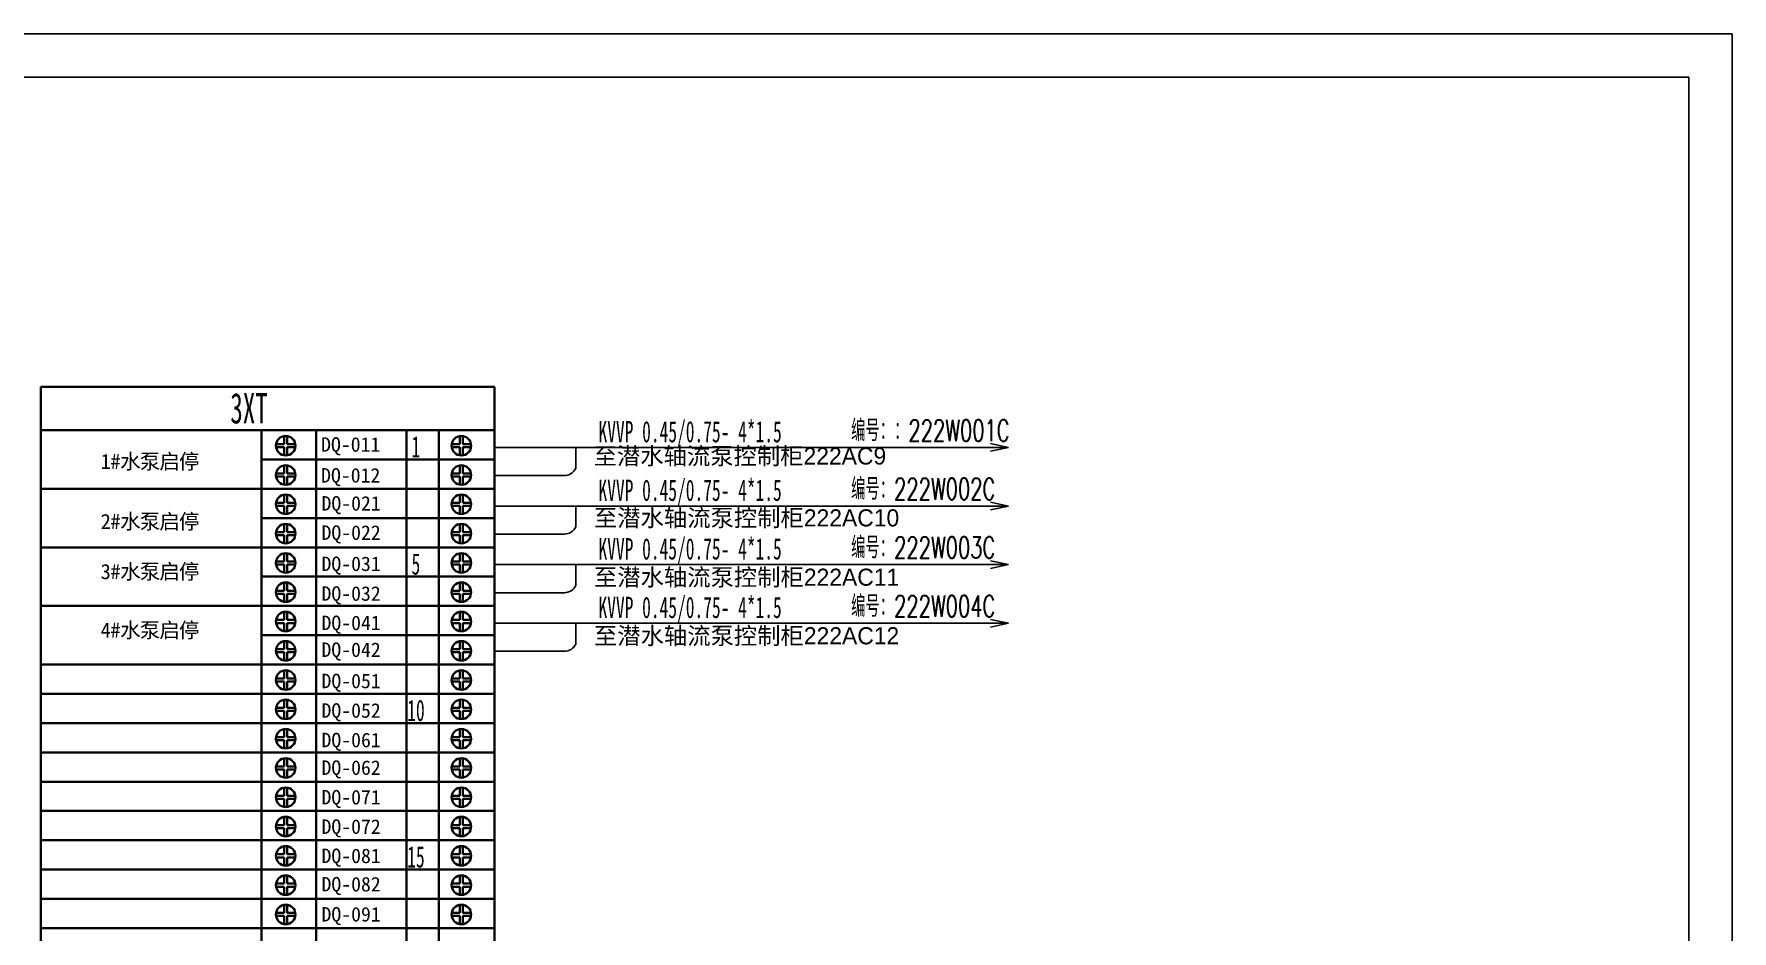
# Model space of a CAD drawing. Header units: millimetres. Extents: x 201 to 11482, y -7821 to 251.
# Drawn here: x 8351.4 to 8744.6, y -6784.1 to -6576.3 of the extents above; entities that cross this region are included whole.
import ezdxf

# ---------------------------------------------------------------- set-up
doc = ezdxf.new("R2010")
doc.units = ezdxf.units.MM
doc.layers.add('01', color=3, linetype='Continuous', lineweight=40)
doc.layers.add('02', color=7, linetype='Continuous')
doc.layers.add('11', color=7, linetype='Continuous')
doc.styles.add('HZ', font='txt', dxfattribs={"width": 0.67, "bigfont": 'hztxt'})

msp = doc.modelspace()

# ---------------------------------------------------------------- linework, layer by layer
for p, q in [((8150.598, -6576.252), (8744.607, -6576.252)), ((8744.607, -6576.252), (8744.607, -6996.258)), ((8744.607, -6576.252), (8744.607, -6996.258)), ((8476.899, -6676.902), (8476.899, -6672.072)), ((8476.899, -6690.478), (8476.899, -6685.647)), ((8476.899, -6704.054), (8476.899, -6699.223)), ((8476.899, -6717.629), (8476.899, -6712.799))]:
    msp.add_line(p, q)
at = {"color": 1}
for q in [(8175.599, -6586.252), (8734.606, -6986.258), (8734.606, -6986.258)]:
    msp.add_line((8734.606, -6586.252), q, dxfattribs=at)
at = {"layer": '01', "linetype": 'Continuous'}
for p, q in [((8458.071, -6658.004), (8353.037, -6658.004)), ((8458.071, -6668.069), (8353.037, -6668.069)), ((8416.78, -6668.069), (8416.736, -6905.321)), ((8409.382, -6671.323), (8407.501, -6671.323)), ((8409.382, -6672.03), (8407.501, -6672.03)), ((8409.382, -6669.441), (8409.382, -6671.323)), ((8409.382, -6672.03), (8409.382, -6673.911)), ((8410.089, -6669.441), (8410.089, -6671.323)), ((8411.97, -6671.323), (8410.089, -6671.323)), ((8410.089, -6672.03), (8410.089, -6673.911)), ((8411.97, -6672.03), (8410.089, -6672.03)), ((8450.047, -6671.323), (8448.166, -6671.323)), ((8450.047, -6672.03), (8448.166, -6672.03)), ((8450.047, -6669.441), (8450.047, -6671.323)), ((8450.047, -6672.03), (8450.047, -6673.911)), ((8450.754, -6669.441), (8450.754, -6671.323)), ((8452.635, -6671.323), (8450.754, -6671.323)), ((8450.754, -6672.03), (8450.754, -6673.911)), ((8452.635, -6672.03), (8450.754, -6672.03)), ((8458.071, -6674.857), (8404.094, -6674.857)), ((8409.382, -6678.11), (8407.501, -6678.11)), ((8409.382, -6678.818), (8407.501, -6678.818)), ((8409.382, -6676.229), (8409.382, -6678.11)), ((8409.382, -6678.818), (8409.382, -6680.699)), ((8410.089, -6676.229), (8410.089, -6678.11)), ((8411.97, -6678.11), (8410.089, -6678.11)), ((8411.97, -6678.818), (8410.089, -6678.818)), ((8410.089, -6678.818), (8410.089, -6680.699)), ((8450.047, -6678.11), (8448.166, -6678.11)), ((8450.047, -6678.818), (8448.166, -6678.818)), ((8450.047, -6676.229), (8450.047, -6678.11)), ((8450.047, -6678.818), (8450.047, -6680.699)), ((8450.754, -6676.229), (8450.754, -6678.11)), ((8452.635, -6678.11), (8450.754, -6678.11)), ((8452.635, -6678.818), (8450.754, -6678.818)), ((8450.754, -6678.818), (8450.754, -6680.699)), ((8458.071, -6681.645), (8353.037, -6681.645)), ((8409.382, -6683.017), (8409.382, -6684.898)), ((8410.089, -6683.017), (8410.089, -6684.898)), ((8450.047, -6683.017), (8450.047, -6684.898)), ((8450.754, -6683.017), (8450.754, -6684.898)), ((8409.382, -6684.898), (8407.501, -6684.898)), ((8409.382, -6685.605), (8407.501, -6685.605)), ((8409.382, -6685.605), (8409.382, -6687.487)), ((8411.97, -6684.898), (8410.089, -6684.898)), ((8411.97, -6685.605), (8410.089, -6685.605)), ((8410.089, -6685.605), (8410.089, -6687.487)), ((8450.047, -6684.898), (8448.166, -6684.898)), ((8450.047, -6685.605), (8448.166, -6685.605)), ((8450.047, -6685.605), (8450.047, -6687.487)), ((8452.635, -6684.898), (8450.754, -6684.898)), ((8452.635, -6685.605), (8450.754, -6685.605)), ((8450.754, -6685.605), (8450.754, -6687.487)), ((8458.071, -6688.433), (8404.094, -6688.433)), ((8409.382, -6691.686), (8407.501, -6691.686)), ((8409.382, -6689.805), (8409.382, -6691.686)), ((8410.089, -6689.805), (8410.089, -6691.686)), ((8411.97, -6691.686), (8410.089, -6691.686)), ((8450.047, -6691.686), (8448.166, -6691.686)), ((8450.047, -6689.805), (8450.047, -6691.686)), ((8450.754, -6689.805), (8450.754, -6691.686)), ((8452.635, -6691.686), (8450.754, -6691.686)), ((8458.071, -6695.22), (8353.037, -6695.22)), ((8409.382, -6692.393), (8407.501, -6692.393)), ((8409.382, -6692.393), (8409.382, -6694.275)), ((8411.97, -6692.393), (8410.089, -6692.393)), ((8410.089, -6692.393), (8410.089, -6694.275)), ((8450.047, -6692.393), (8448.166, -6692.393)), ((8450.047, -6692.393), (8450.047, -6694.275)), ((8452.635, -6692.393), (8450.754, -6692.393)), ((8450.754, -6692.393), (8450.754, -6694.275)), ((8409.382, -6698.474), (8407.501, -6698.474)), ((8409.382, -6699.181), (8407.501, -6699.181)), ((8409.382, -6696.593), (8409.382, -6698.474)), ((8409.382, -6699.181), (8409.382, -6701.062)), ((8410.089, -6696.593), (8410.089, -6698.474)), ((8411.97, -6698.474), (8410.089, -6698.474)), ((8411.97, -6699.181), (8410.089, -6699.181)), ((8410.089, -6699.181), (8410.089, -6701.062)), ((8450.047, -6698.474), (8448.166, -6698.474)), ((8450.047, -6699.181), (8448.166, -6699.181)), ((8450.047, -6696.593), (8450.047, -6698.474)), ((8450.047, -6699.181), (8450.047, -6701.062)), ((8450.754, -6696.593), (8450.754, -6698.474)), ((8452.635, -6698.474), (8450.754, -6698.474)), ((8452.635, -6699.181), (8450.754, -6699.181)), ((8450.754, -6699.181), (8450.754, -6701.062)), ((8458.071, -6702.008), (8404.094, -6702.008)), ((8409.382, -6703.381), (8409.382, -6705.262)), ((8410.089, -6703.381), (8410.089, -6705.262)), ((8450.047, -6703.381), (8450.047, -6705.262)), ((8450.754, -6703.381), (8450.754, -6705.262)), ((8409.382, -6705.262), (8407.501, -6705.262)), ((8409.382, -6705.969), (8407.501, -6705.969)), ((8409.382, -6705.969), (8409.382, -6707.85)), ((8411.97, -6705.262), (8410.089, -6705.262)), ((8411.97, -6705.969), (8410.089, -6705.969)), ((8410.089, -6705.969), (8410.089, -6707.85)), ((8450.047, -6705.262), (8448.166, -6705.262)), ((8450.047, -6705.969), (8448.166, -6705.969)), ((8450.047, -6705.969), (8450.047, -6707.85)), ((8452.635, -6705.262), (8450.754, -6705.262)), ((8452.635, -6705.969), (8450.754, -6705.969)), ((8450.754, -6705.969), (8450.754, -6707.85)), ((8458.071, -6708.796), (8353.037, -6708.796)), ((8409.382, -6710.169), (8409.382, -6712.05)), ((8410.089, -6710.169), (8410.089, -6712.05)), ((8450.047, -6710.169), (8450.047, -6712.05)), ((8450.754, -6710.169), (8450.754, -6712.05)), ((8409.382, -6712.05), (8407.501, -6712.05)), ((8409.382, -6712.757), (8407.501, -6712.757)), ((8409.382, -6712.757), (8409.382, -6714.638)), ((8411.97, -6712.05), (8410.089, -6712.05)), ((8411.97, -6712.757), (8410.089, -6712.757)), ((8410.089, -6712.757), (8410.089, -6714.638)), ((8450.047, -6712.05), (8448.166, -6712.05)), ((8450.047, -6712.757), (8448.166, -6712.757)), ((8450.047, -6712.757), (8450.047, -6714.638)), ((8452.635, -6712.05), (8450.754, -6712.05)), ((8452.635, -6712.757), (8450.754, -6712.757)), ((8450.754, -6712.757), (8450.754, -6714.638)), ((8458.071, -6715.584), (8404.094, -6715.584)), ((8409.382, -6718.838), (8407.501, -6718.838)), ((8409.382, -6716.956), (8409.382, -6718.838)), ((8410.089, -6716.956), (8410.089, -6718.838)), ((8411.97, -6718.838), (8410.089, -6718.838)), ((8450.047, -6718.838), (8448.166, -6718.838)), ((8450.047, -6716.956), (8450.047, -6718.838)), ((8450.754, -6716.956), (8450.754, -6718.838)), ((8452.635, -6718.838), (8450.754, -6718.838)), ((8458.071, -6722.372), (8353.037, -6722.372)), ((8409.382, -6719.545), (8407.501, -6719.545)), ((8409.382, -6719.545), (8409.382, -6721.426)), ((8411.97, -6719.545), (8410.089, -6719.545)), ((8410.089, -6719.545), (8410.089, -6721.426)), ((8450.047, -6719.545), (8448.166, -6719.545)), ((8450.047, -6719.545), (8450.047, -6721.426)), ((8452.635, -6719.545), (8450.754, -6719.545)), ((8450.754, -6719.545), (8450.754, -6721.426)), ((8409.382, -6725.626), (8407.501, -6725.626)), ((8409.382, -6723.744), (8409.382, -6725.626)), ((8410.089, -6723.744), (8410.089, -6725.626)), ((8411.97, -6725.626), (8410.089, -6725.626)), ((8450.047, -6725.626), (8448.166, -6725.626)), ((8450.047, -6723.744), (8450.047, -6725.626)), ((8450.754, -6723.744), (8450.754, -6725.626)), ((8452.635, -6725.626), (8450.754, -6725.626))]:
    msp.add_line(p, q, dxfattribs=at)
at = {"layer": '01', "color": 3, "linetype": 'Continuous'}
for p, q in [((8353.037, -6905.321), (8353.037, -6658.004)), ((8458.071, -6658.004), (8458.071, -6905.321)), ((8404.094, -6905.321), (8404.094, -6668.069)), ((8437.687, -6905.321), (8437.685, -6668.069)), ((8445.209, -6668.069), (8445.218, -6905.321)), ((8409.382, -6726.333), (8407.501, -6726.333)), ((8409.382, -6726.333), (8409.382, -6728.214)), ((8411.97, -6726.333), (8410.089, -6726.333)), ((8410.089, -6726.333), (8410.089, -6728.214)), ((8450.047, -6726.333), (8448.166, -6726.333)), ((8450.047, -6726.333), (8450.047, -6728.214)), ((8452.635, -6726.333), (8450.754, -6726.333)), ((8450.754, -6726.333), (8450.754, -6728.214)), ((8458.071, -6729.16), (8353.037, -6729.16)), ((8409.382, -6730.532), (8409.382, -6732.414)), ((8410.089, -6730.532), (8410.089, -6732.414)), ((8450.047, -6730.532), (8450.047, -6732.414)), ((8450.754, -6730.532), (8450.754, -6732.414)), ((8409.382, -6732.414), (8407.501, -6732.414)), ((8409.382, -6733.121), (8407.501, -6733.121)), ((8409.382, -6733.121), (8409.382, -6735.002)), ((8411.97, -6732.414), (8410.089, -6732.414)), ((8411.97, -6733.121), (8410.089, -6733.121)), ((8410.089, -6733.121), (8410.089, -6735.002)), ((8450.047, -6732.414), (8448.166, -6732.414)), ((8450.047, -6733.121), (8448.166, -6733.121)), ((8450.047, -6733.121), (8450.047, -6735.002)), ((8452.635, -6732.414), (8450.754, -6732.414)), ((8452.635, -6733.121), (8450.754, -6733.121)), ((8450.754, -6733.121), (8450.754, -6735.002)), ((8458.071, -6735.948), (8353.037, -6735.948)), ((8409.382, -6737.32), (8409.382, -6739.201)), ((8410.089, -6737.32), (8410.089, -6739.201)), ((8450.047, -6737.32), (8450.047, -6739.201)), ((8450.754, -6737.32), (8450.754, -6739.201)), ((8458.071, -6742.736), (8353.037, -6742.736)), ((8409.382, -6739.201), (8407.501, -6739.201)), ((8409.382, -6739.908), (8407.501, -6739.908)), ((8409.382, -6739.908), (8409.382, -6741.79)), ((8411.97, -6739.201), (8410.089, -6739.201)), ((8411.97, -6739.908), (8410.089, -6739.908)), ((8410.089, -6739.908), (8410.089, -6741.79)), ((8450.047, -6739.201), (8448.166, -6739.201)), ((8450.047, -6739.908), (8448.166, -6739.908)), ((8450.047, -6739.908), (8450.047, -6741.79)), ((8452.635, -6739.201), (8450.754, -6739.201)), ((8452.635, -6739.908), (8450.754, -6739.908)), ((8450.754, -6739.908), (8450.754, -6741.79)), ((8409.382, -6745.989), (8407.501, -6745.989)), ((8409.382, -6746.696), (8407.501, -6746.696)), ((8409.382, -6744.108), (8409.382, -6745.989)), ((8409.382, -6746.696), (8409.382, -6748.578)), ((8410.089, -6744.108), (8410.089, -6745.989)), ((8411.97, -6745.989), (8410.089, -6745.989)), ((8410.089, -6746.696), (8410.089, -6748.578)), ((8411.97, -6746.696), (8410.089, -6746.696)), ((8450.047, -6745.989), (8448.166, -6745.989)), ((8450.047, -6746.696), (8448.166, -6746.696)), ((8450.047, -6744.108), (8450.047, -6745.989)), ((8450.047, -6746.696), (8450.047, -6748.578)), ((8450.754, -6744.108), (8450.754, -6745.989)), ((8452.635, -6745.989), (8450.754, -6745.989)), ((8450.754, -6746.696), (8450.754, -6748.578)), ((8452.635, -6746.696), (8450.754, -6746.696)), ((8458.071, -6749.523), (8353.037, -6749.523)), ((8409.382, -6752.777), (8407.501, -6752.777)), ((8409.382, -6753.484), (8407.501, -6753.484)), ((8409.382, -6750.896), (8409.382, -6752.777)), ((8409.382, -6753.484), (8409.382, -6755.366)), ((8410.089, -6750.896), (8410.089, -6752.777)), ((8411.97, -6752.777), (8410.089, -6752.777)), ((8410.089, -6753.484), (8410.089, -6755.366)), ((8411.97, -6753.484), (8410.089, -6753.484)), ((8450.047, -6752.777), (8448.166, -6752.777)), ((8450.047, -6753.484), (8448.166, -6753.484)), ((8450.047, -6750.896), (8450.047, -6752.777)), ((8450.047, -6753.484), (8450.047, -6755.366)), ((8450.754, -6750.896), (8450.754, -6752.777)), ((8452.635, -6752.777), (8450.754, -6752.777)), ((8450.754, -6753.484), (8450.754, -6755.366)), ((8452.635, -6753.484), (8450.754, -6753.484)), ((8458.071, -6756.311), (8353.037, -6756.311)), ((8409.382, -6757.684), (8409.382, -6759.565)), ((8410.089, -6757.684), (8410.089, -6759.565)), ((8450.047, -6757.684), (8450.047, -6759.565)), ((8450.754, -6757.684), (8450.754, -6759.565)), ((8409.382, -6759.565), (8407.501, -6759.565)), ((8409.382, -6760.272), (8407.501, -6760.272)), ((8409.382, -6760.272), (8409.382, -6762.153)), ((8411.97, -6759.565), (8410.089, -6759.565)), ((8411.97, -6760.272), (8410.089, -6760.272)), ((8410.089, -6760.272), (8410.089, -6762.153)), ((8450.047, -6759.565), (8448.166, -6759.565)), ((8450.047, -6760.272), (8448.166, -6760.272)), ((8450.047, -6760.272), (8450.047, -6762.153)), ((8452.635, -6759.565), (8450.754, -6759.565)), ((8452.635, -6760.272), (8450.754, -6760.272)), ((8450.754, -6760.272), (8450.754, -6762.153)), ((8458.071, -6763.099), (8353.037, -6763.099)), ((8409.382, -6766.353), (8407.501, -6766.353)), ((8409.382, -6764.472), (8409.382, -6766.353)), ((8410.089, -6764.472), (8410.089, -6766.353)), ((8411.97, -6766.353), (8410.089, -6766.353)), ((8450.047, -6766.353), (8448.166, -6766.353)), ((8450.047, -6764.472), (8450.047, -6766.353)), ((8450.754, -6764.472), (8450.754, -6766.353)), ((8452.635, -6766.353), (8450.754, -6766.353)), ((8458.071, -6769.887), (8353.037, -6769.887)), ((8409.382, -6767.06), (8407.501, -6767.06)), ((8409.382, -6767.06), (8409.382, -6768.941)), ((8411.97, -6767.06), (8410.089, -6767.06)), ((8410.089, -6767.06), (8410.089, -6768.941)), ((8450.047, -6767.06), (8448.166, -6767.06)), ((8450.047, -6767.06), (8450.047, -6768.941)), ((8452.635, -6767.06), (8450.754, -6767.06)), ((8450.754, -6767.06), (8450.754, -6768.941)), ((8409.382, -6773.141), (8407.501, -6773.141)), ((8409.382, -6773.848), (8407.501, -6773.848)), ((8409.382, -6771.259), (8409.382, -6773.141)), ((8409.382, -6773.848), (8409.382, -6775.729)), ((8410.089, -6771.259), (8410.089, -6773.141)), ((8411.97, -6773.141), (8410.089, -6773.141)), ((8411.97, -6773.848), (8410.089, -6773.848)), ((8410.089, -6773.848), (8410.089, -6775.729)), ((8450.047, -6773.141), (8448.166, -6773.141)), ((8450.047, -6773.848), (8448.166, -6773.848)), ((8450.047, -6771.259), (8450.047, -6773.141)), ((8450.047, -6773.848), (8450.047, -6775.729)), ((8450.754, -6771.259), (8450.754, -6773.141)), ((8452.635, -6773.141), (8450.754, -6773.141)), ((8452.635, -6773.848), (8450.754, -6773.848)), ((8450.754, -6773.848), (8450.754, -6775.729)), ((8458.071, -6776.675), (8353.037, -6776.675)), ((8409.382, -6778.047), (8409.382, -6779.929)), ((8410.089, -6778.047), (8410.089, -6779.929)), ((8450.047, -6778.047), (8450.047, -6779.929)), ((8450.754, -6778.047), (8450.754, -6779.929)), ((8409.382, -6779.929), (8407.501, -6779.929)), ((8409.382, -6780.636), (8407.501, -6780.636)), ((8409.382, -6780.636), (8409.382, -6782.517)), ((8411.97, -6779.929), (8410.089, -6779.929)), ((8411.97, -6780.636), (8410.089, -6780.636)), ((8410.089, -6780.636), (8410.089, -6782.517)), ((8450.047, -6779.929), (8448.166, -6779.929)), ((8450.047, -6780.636), (8448.166, -6780.636)), ((8450.047, -6780.636), (8450.047, -6782.517)), ((8452.635, -6779.929), (8450.754, -6779.929)), ((8452.635, -6780.636), (8450.754, -6780.636)), ((8450.754, -6780.636), (8450.754, -6782.517)), ((8458.071, -6783.463), (8353.037, -6783.463))]:
    msp.add_line(p, q, dxfattribs=at)
at = {"layer": '01', "linetype": 'Continuous'}
for centre in [(8409.735, -6671.676), (8450.401, -6671.676), (8409.735, -6678.464), (8450.401, -6678.464), (8409.735, -6685.252), (8450.401, -6685.252), (8409.735, -6692.04), (8450.401, -6692.04), (8409.735, -6698.828), (8450.401, -6698.828), (8409.735, -6705.616), (8450.401, -6705.616), (8409.735, -6712.403), (8450.401, -6712.403), (8409.735, -6719.191), (8450.401, -6719.191)]:
    msp.add_circle(centre, 2.263, dxfattribs=at)
at = {"layer": '01', "color": 3, "linetype": 'Continuous'}
for centre in [(8409.735, -6725.979), (8450.401, -6725.979), (8409.735, -6732.767), (8450.401, -6732.767), (8409.735, -6739.555), (8450.401, -6739.555), (8409.735, -6746.343), (8450.401, -6746.343), (8409.735, -6753.131), (8450.401, -6753.131), (8409.735, -6759.919), (8450.401, -6759.919), (8409.735, -6766.706), (8450.401, -6766.706), (8409.735, -6773.494), (8450.401, -6773.494), (8409.735, -6780.282), (8450.401, -6780.282)]:
    msp.add_circle(centre, 2.263, dxfattribs=at)
at = {"layer": '02', "color": 3}
for p, q in [((8458.071, -6672.072), (8577.085, -6672.072)), ((8458.071, -6678.575), (8474.254, -6678.575)), ((8458.071, -6685.647), (8577.085, -6685.647)), ((8458.071, -6692.151), (8474.254, -6692.151)), ((8458.071, -6699.223), (8577.085, -6699.223)), ((8458.071, -6705.726), (8474.254, -6705.726)), ((8458.071, -6712.799), (8577.085, -6712.799)), ((8458.071, -6719.302), (8474.254, -6719.302))]:
    msp.add_line(p, q, dxfattribs=at)
at = {"layer": '02'}
for p, q in [((8577.085, -6672.072), (8572.935, -6671.19)), ((8577.085, -6672.072), (8572.935, -6672.954)), ((8577.085, -6685.647), (8572.935, -6684.765)), ((8577.085, -6685.647), (8572.935, -6686.529)), ((8577.085, -6699.223), (8572.935, -6698.341)), ((8577.085, -6699.223), (8572.935, -6700.105)), ((8577.085, -6712.799), (8572.935, -6711.917)), ((8577.085, -6712.799), (8572.935, -6713.681))]:
    msp.add_line(p, q, dxfattribs=at)
at = {"layer": '02', "color": 3}
for centre in [(8474.222, -6675.596), (8474.222, -6689.171), (8474.222, -6702.747), (8474.222, -6716.323)]:
    msp.add_arc(centre, 2.979, 269.37289, 333.9906, dxfattribs=at)

# ---------------------------------------------------------------- texts
at = {"color": 6, "linetype": 'ByBlock', "ltscale": 10, "char_height": 3.36, "width": 0.09421, "attachment_point": 1}
for s, insert in [('DQ-011', (8417.92, -6669.702)), ('DQ-012', (8417.92, -6676.854)), ('DQ-021', (8418.014, -6683.35)), ('DQ-022', (8418.014, -6690.127)), ('DQ-031', (8418.014, -6697.348)), ('DQ-032', (8418.014, -6704.243)), ('DQ-041', (8418.014, -6711.037)), ('DQ-042', (8418.002, -6717.264)), ('DQ-051', (8418.014, -6724.504)), ('DQ-052', (8418.014, -6731.34)), ('DQ-061', (8418.014, -6738.187)), ('DQ-062', (8418.014, -6744.582)), ('DQ-071', (8418.014, -6751.436)), ('DQ-072', (8418.014, -6758.25)), ('DQ-081', (8418.014, -6765.022)), ('DQ-082', (8418.014, -6771.597)), ('DQ-091', (8418.014, -6778.566))]:
    msp.add_mtext(s, dxfattribs=dict(at, insert=insert))
at = {"color": 6, "char_height": 3.5, "width": 50.89132, "attachment_point": 1}
for s, insert in [('\\pxql;{\\T0.95;\\fSimSun|b0|i0|c134|p2;    \\P1#水泵启停}', (8366.862, -6667.737)), ('\\pxql;{\\T0.95;\\fSimSun|b0|i0|c134|p2;    \\P2#水泵启停}', (8366.862, -6681.645)), ('\\pxql;{\\T0.95;\\fSimSun|b0|i0|c134|p2;    \\P3#水泵启停}', (8366.862, -6693.249)), ('\\pxql;{\\T0.95;\\fSimSun|b0|i0|c134|p2;    \\P4#水泵启停}', (8366.862, -6706.825))]:
    msp.add_mtext(s, dxfattribs=dict(at, insert=insert))
at = {"layer": '01', "linetype": 'Continuous', "width": 0.6}
for s, height, p in [('3XT', 7.0707, (8396.903, -6666.503)), ('1', 4.949, (8438.853, -6674.382)), ('5', 4.949, (8438.853, -6701.534))]:
    msp.add_text(s, height=height, dxfattribs=at).set_placement(p)
at = {"layer": '01', "color": 3, "linetype": 'Continuous', "width": 0.6}
for s, p in [('10', (8437.863, -6735.473)), ('15', (8437.863, -6769.413))]:
    msp.add_text(s, height=4.9495, dxfattribs=at).set_placement(p)
at = {"layer": '11', "color": 7, "linetype": 'Continuous', "width": 0.6}
for p in [(8482.151, -6670.885), (8482.151, -6684.461), (8482.151, -6698.037), (8482.151, -6711.612)]:
    msp.add_text('KVVP 0.45/0.75- 4*1.5', height=4.94949, dxfattribs=at).set_placement(p)
at = {"layer": '11', "color": 7, "linetype": 'Continuous', "style": 'HZ', "width": 0.67}
for s, p in [('编号：：222W001C', (8540.641, -6670.598)), ('编号：222W002C', (8540.641, -6684.173)), ('编号：222W003C', (8540.641, -6697.749)), ('编号：222W004C', (8540.641, -6711.325))]:
    msp.add_text(s, height=4.94949, dxfattribs=at).set_placement(p)
at = {"layer": '11', "color": 7, "linetype": 'Continuous', "char_height": 4.94949, "width": 71.24785, "attachment_point": 1}
for s, insert in [('{\\fËÎÌå|b0|i0|c134|p2;\\H0.8x;至潜水轴流泵控制柜222AC9}', (8481.019, -6672.072)), ('{\\fËÎÌå|b0|i0|c134|p2;\\H0.8x;至潜水轴流泵控制柜222AC10}', (8481.088, -6686.411)), ('{\\fËÎÌå|b0|i0|c134|p2;\\H0.8x;至潜水轴流泵控制柜222AC11}', (8481.091, -6700.155)), ('{\\fËÎÌå|b0|i0|c134|p2;\\H0.8x;至潜水轴流泵控制柜222AC12}', (8481.091, -6713.731))]:
    msp.add_mtext(s, dxfattribs=dict(at, insert=insert))

doc.saveas('drawing.dxf')
